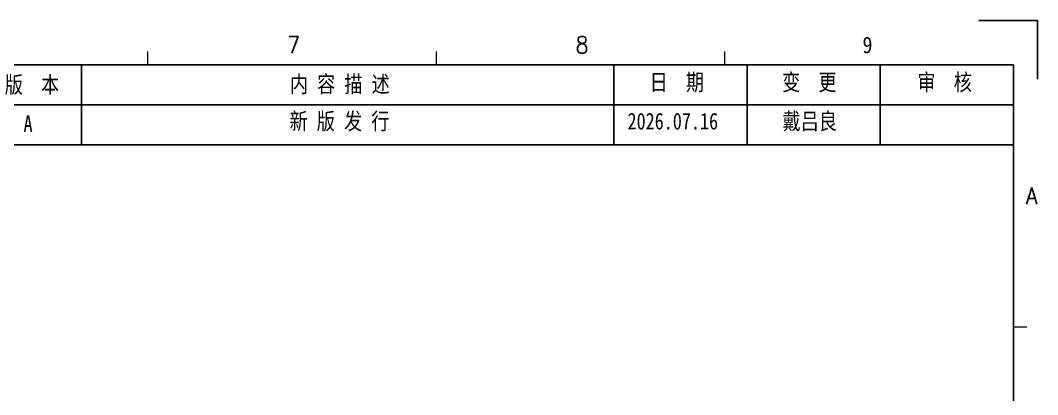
# Model space of a CAD drawing. Extents: x 13661 to 14061, y -1399 to -1089.
# Drawn here: x 13907.9 to 14060.7, y -1176.8 to -1120.6 of the extents above; entities that cross this region are included whole.
import ezdxf

# ---------------------------------------------------------------- set-up
doc = ezdxf.new("R2010")
doc.units = 0
doc.header["$LTSCALE"] = 16.335
doc.header["$MEASUREMENT"] = 0
doc.linetypes.add('HIDDEN2', pattern=[4.7625, 3.175, -1.5875])
doc.layers.add('1', color=7, linetype='CONTINUOUS', true_color=0xffffff)
doc.layers.add('图框', color=7, linetype='CONTINUOUS')
doc.styles.add('CONVERTER_1', font='txt.shx', dxfattribs={"width": 0.9})
doc.styles.add('CONVERTER_2', font='', dxfattribs={"width": 0.89})
doc.styles.get("Standard").update_dxf_attribs({"font": 'txt', "width": 0.8})
doc.styles.get('CONVERTER_2').set_extended_font_data('MS Mincho')

msp = doc.modelspace()

# ---------------------------------------------------------------- linework, layer by layer
at = {"layer": '1', "color": 2, "linetype": 'Continuous', "lineweight": 13}
for p, q in [((13927.10793, -1127.28686), (13927.10793, -1125.28686)), ((13970.44127, -1127.28686), (13970.44127, -1125.28686)), ((14013.7746, -1127.28686), (14013.7746, -1125.28686)), ((14057.10793, -1166.6202), (14059.10793, -1166.6202))]:
    msp.add_line(p, q, dxfattribs=at)
at = {"layer": '图框'}
for p, q in [((14051.89594, -1120.59496), (14060.74302, -1120.59496)), ((14060.74302, -1120.59496), (14060.74302, -1129.44203)), ((14057.10793, -1127.28686), (13667.10793, -1127.28686)), ((13917.10793, -1139.28686), (13917.10793, -1127.28686)), ((13997.10793, -1139.28686), (13997.10793, -1127.28686)), ((14017.10793, -1139.28686), (14017.10793, -1127.28686)), ((14037.10793, -1139.28686), (14037.10793, -1127.28686)), ((14057.10793, -1127.28686), (14057.10793, -1391.28686)), ((14057.10793, -1133.28686), (13887.10526, -1133.28686)), ((14057.10793, -1139.28686), (13887.10526, -1139.28686))]:
    msp.add_line(p, q, dxfattribs=at)

# ---------------------------------------------------------------- texts
at = {"layer": '1', "color": 3, "linetype": 'HIDDEN2'}
for s, style, width, p in [('7', 'CONVERTER_1', 0.9, (13948.0246, -1125.53686)), ('8', 'CONVERTER_1', 0.9, (13991.35793, -1125.53686)), ('9', 'CONVERTER_2', 0.89, (14034.42412, -1125.53686)), ('A', 'CONVERTER_1', 0.9, (14058.98293, -1148.20353))]:
    msp.add_text(s, height=2.5, dxfattribs=dict(at, style=style, width=width)).set_placement(p)
at = {"layer": '图框', "char_height": 2.5, "attachment_point": 1}
for s, insert in [('{\\fSimSun|b0|i0|c134|p2;版  本}', (13905.60115, -1129.00417)), ('{\\fSimSun|b0|i0|c134|p2;内 容 描 述}', (13948.43314, -1128.9218)), ('{\\fSimSun|b0|i0|c134|p2;日  期}', (14002.45558, -1128.63381)), ('{\\fSimSun|b0|i0|c134|p2;变  更}', (14022.35762, -1128.63381)), ('{\\fSimSun|b0|i0|c134|p2;审  核}', (14042.69708, -1128.63381)), ('{\\fSimSun|b0|i0|c134|p2;A}', (13908.42049, -1134.8512)), ('{\\fSimSun|b0|i0|c134|p2;新 版 发 行}', (13948.37472, -1134.4894)), ('{\\fSimSun|b0|i0|c134|p2;2026.07.16}', (13999.13962, -1134.4894)), ('{\\fSimSun|b0|i0|c134|p2;戴吕良}', (14022.42208, -1134.4894))]:
    msp.add_mtext(s, dxfattribs=dict(at, insert=insert))

doc.saveas('drawing.dxf')
